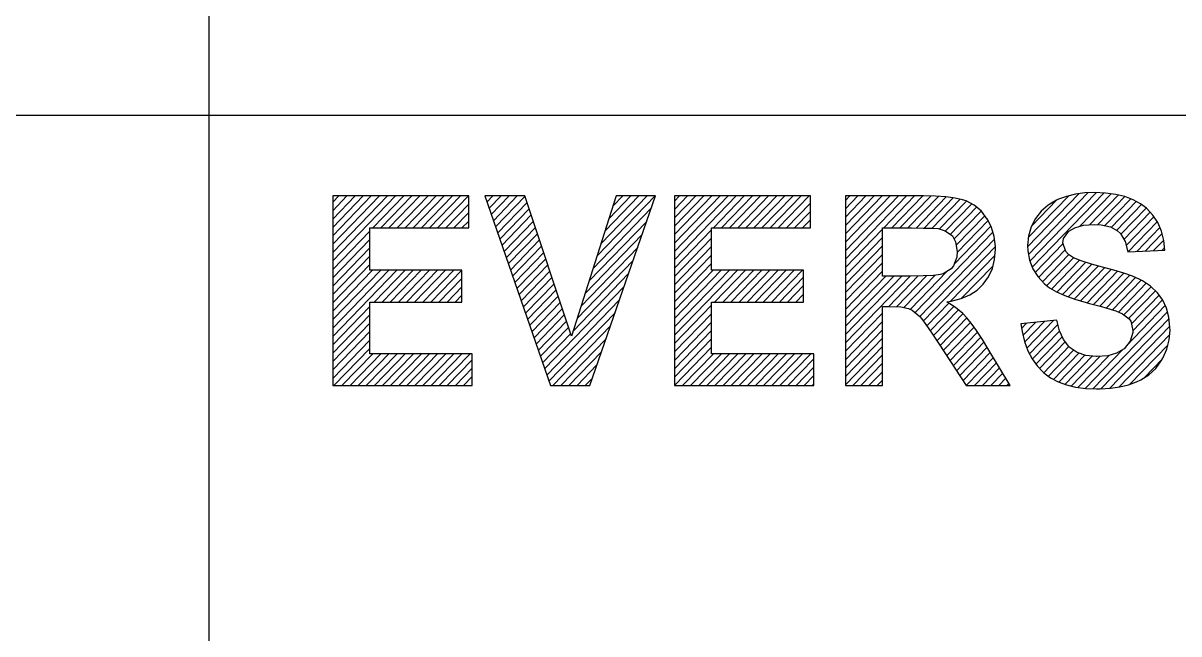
# Model space of a CAD drawing. Header units: millimetres. Extents: x 150000 to 150841, y 150000 to 150594.
# Drawn here: x 150727.38 to 150750.86, y 150076.73 to 150089.14 of the extents above; entities that cross this region are included whole.
import ezdxf

# ---------------------------------------------------------------- set-up
doc = ezdxf.new("R2010")
doc.units = ezdxf.units.MM
doc.linetypes.add('XKITLINE00', pattern=[0])

msp = doc.modelspace()

# ---------------------------------------------------------------- linework, layer by layer
at = {"color": 7, "linetype": 'XKITLINE00'}
for p, q in [((150731.158, 150053.65), (150731.158, 150120.872)), ((150822.962, 150087.261), (150703.906, 150087.261))]:
    msp.add_line(p, q, dxfattribs=at)
at = {"color": 1, "linetype": 'XKITLINE00'}
for p, q in [((150733.665, 150085.499), (150733.791, 150085.629)), ((150733.665, 150085.329), (150733.955, 150085.629)), ((150733.665, 150085.158), (150734.12, 150085.629)), ((150733.665, 150084.988), (150734.285, 150085.629)), ((150733.665, 150084.818), (150734.45, 150085.629)), ((150733.665, 150084.648), (150734.614, 150085.629)), ((150733.665, 150084.477), (150734.779, 150085.629)), ((150733.665, 150084.307), (150734.944, 150085.629)), ((150736.428, 150085.629), (150733.665, 150085.629)), ((150733.665, 150085.629), (150733.665, 150081.776)), ((150734.479, 150084.978), (150735.109, 150085.629)), ((150734.644, 150084.978), (150735.273, 150085.629)), ((150734.809, 150084.978), (150735.438, 150085.629)), ((150734.974, 150084.978), (150735.603, 150085.629)), ((150735.138, 150084.978), (150735.768, 150085.629)), ((150735.303, 150084.978), (150735.932, 150085.629)), ((150735.468, 150084.978), (150736.097, 150085.629)), ((150735.633, 150084.978), (150736.262, 150085.629)), ((150735.797, 150084.978), (150736.427, 150085.629)), ((150736.428, 150084.978), (150736.428, 150085.629)), ((150736.755, 150085.628), (150736.756, 150085.629)), ((150737.572, 150085.629), (150736.755, 150085.629)), ((150736.755, 150085.629), (150738.087, 150081.776)), ((150736.799, 150085.503), (150736.921, 150085.629)), ((150736.842, 150085.377), (150737.086, 150085.629)), ((150736.886, 150085.252), (150737.25, 150085.629)), ((150736.929, 150085.126), (150737.415, 150085.629)), ((150736.972, 150085.001), (150737.574, 150085.623)), ((150737.016, 150084.875), (150737.616, 150085.496)), ((150738.515, 150082.777), (150737.572, 150085.629)), ((150739.426, 150085.629), (150738.515, 150082.777)), ((150738.89, 150081.776), (150740.225, 150085.629)), ((150739.036, 150084.409), (150740.216, 150085.629)), ((150739.117, 150084.664), (150740.051, 150085.629)), ((150739.199, 150084.918), (150739.886, 150085.629)), ((150739.28, 150085.172), (150739.722, 150085.629)), ((150739.361, 150085.426), (150739.557, 150085.629)), ((150740.225, 150085.629), (150739.426, 150085.629)), ((150740.608, 150085.523), (150740.71, 150085.629)), ((150740.608, 150085.353), (150740.875, 150085.629)), ((150740.608, 150085.183), (150741.04, 150085.629)), ((150740.608, 150085.012), (150741.204, 150085.629)), ((150740.608, 150084.842), (150741.369, 150085.629)), ((150740.608, 150084.672), (150741.534, 150085.629)), ((150740.608, 150084.501), (150741.699, 150085.629)), ((150740.608, 150084.331), (150741.863, 150085.629)), ((150743.371, 150085.629), (150740.608, 150085.629)), ((150740.608, 150085.629), (150740.608, 150081.776)), ((150741.399, 150084.978), (150742.028, 150085.629)), ((150741.564, 150084.978), (150742.193, 150085.629)), ((150741.728, 150084.978), (150742.358, 150085.629)), ((150741.893, 150084.978), (150742.522, 150085.629)), ((150742.058, 150084.978), (150742.687, 150085.629)), ((150742.223, 150084.978), (150742.852, 150085.629)), ((150742.387, 150084.978), (150743.017, 150085.629)), ((150742.552, 150084.978), (150743.181, 150085.629)), ((150742.717, 150084.978), (150743.346, 150085.629)), ((150743.371, 150084.978), (150743.371, 150085.629)), ((150744.082, 150085.538), (150744.17, 150085.629)), ((150744.082, 150085.367), (150744.335, 150085.629)), ((150744.082, 150085.197), (150744.499, 150085.629)), ((150744.082, 150085.027), (150744.664, 150085.629)), ((150744.082, 150084.856), (150744.829, 150085.629)), ((150744.082, 150084.686), (150744.994, 150085.629)), ((150744.082, 150084.516), (150745.158, 150085.629)), ((150744.082, 150084.345), (150745.323, 150085.629)), ((150745.666, 150085.629), (150744.082, 150085.629)), ((150744.082, 150085.629), (150744.082, 150081.776)), ((150744.859, 150084.978), (150745.488, 150085.629)), ((150745.023, 150084.978), (150745.653, 150085.629)), ((150745.188, 150084.978), (150745.815, 150085.626)), ((150745.353, 150084.978), (150745.974, 150085.62)), ((150745.517, 150084.977), (150746.128, 150085.61)), ((150745.911, 150085.624), (150745.666, 150085.629)), ((150745.68, 150084.976), (150746.274, 150085.59)), ((150745.841, 150084.972), (150746.411, 150085.562)), ((150746.125, 150085.61), (150745.911, 150085.624)), ((150745.991, 150084.957), (150746.54, 150085.524)), ((150746.309, 150085.585), (150746.125, 150085.61)), ((150746.461, 150085.55), (150746.309, 150085.585)), ((150746.534, 150085.527), (150746.461, 150085.55)), ((150746.7, 150085.439), (150746.534, 150085.527)), ((150747.784, 150084.596), (150748.826, 150085.673)), ((150747.798, 150084.781), (150748.621, 150085.632)), ((150747.8, 150084.442), (150749.007, 150085.69)), ((150747.83, 150084.303), (150749.175, 150085.693)), ((150747.867, 150085.023), (150748.37, 150085.543)), ((150747.877, 150084.181), (150749.334, 150085.688)), ((150748.372, 150085.544), (150748.202, 150085.443)), ((150748.41, 150085.56), (150748.372, 150085.544)), ((150748.574, 150085.62), (150748.41, 150085.56)), ((150748.754, 150085.664), (150748.574, 150085.62)), ((150748.949, 150085.689), (150748.754, 150085.664)), ((150748.845, 150085.012), (150749.483, 150085.671)), ((150749.141, 150085.695), (150748.949, 150085.689)), ((150749.04, 150085.043), (150749.625, 150085.647)), ((150749.367, 150085.686), (150749.141, 150085.695)), ((150749.208, 150085.046), (150749.758, 150085.615)), ((150749.353, 150085.026), (150749.879, 150085.57)), ((150749.574, 150085.66), (150749.367, 150085.686)), ((150749.485, 150084.992), (150749.992, 150085.516)), ((150749.76, 150085.614), (150749.574, 150085.66)), ((150749.928, 150085.552), (150749.76, 150085.614)), ((150750.076, 150085.47), (150749.928, 150085.552)), ((150735.962, 150084.978), (150736.428, 150085.459)), ((150736.127, 150084.978), (150736.428, 150085.289)), ((150737.059, 150084.75), (150737.658, 150085.369)), ((150738.955, 150084.155), (150740.138, 150085.378)), ((150742.882, 150084.978), (150743.371, 150085.484)), ((150743.046, 150084.978), (150743.371, 150085.313)), ((150746.117, 150084.917), (150746.649, 150085.466)), ((150746.213, 150084.846), (150746.748, 150085.398)), ((150746.289, 150084.754), (150746.838, 150085.322)), ((150746.844, 150085.317), (150746.7, 150085.439)), ((150746.964, 150085.158), (150746.844, 150085.317)), ((150748.058, 150085.319), (150747.945, 150085.172)), ((150748.202, 150085.443), (150748.058, 150085.319)), ((150749.593, 150084.933), (150750.097, 150085.454)), ((150749.677, 150084.85), (150750.192, 150085.382)), ((150749.739, 150084.744), (150750.274, 150085.297)), ((150750.2, 150085.377), (150750.076, 150085.47)), ((150750.327, 150085.24), (150750.2, 150085.377)), ((150736.292, 150084.978), (150736.428, 150085.119)), ((150737.103, 150084.624), (150737.7, 150085.242)), ((150737.146, 150084.499), (150737.742, 150085.115)), ((150738.874, 150083.901), (150740.046, 150085.112)), ((150743.211, 150084.978), (150743.371, 150085.143)), ((150746.333, 150084.629), (150746.912, 150085.227)), ((150746.353, 150084.479), (150746.98, 150085.127)), ((150746.966, 150085.156), (150746.964, 150085.158)), ((150747.052, 150084.984), (150746.966, 150085.156)), ((150747.945, 150085.172), (150747.855, 150084.999)), ((150748.744, 150084.982), (150748.921, 150085.034)), ((150748.921, 150085.034), (150749.133, 150085.05)), ((150749.133, 150085.05), (150749.281, 150085.042)), ((150749.281, 150085.042), (150749.469, 150085.001)), ((150749.784, 150084.62), (150750.35, 150085.205)), ((150749.826, 150084.493), (150750.417, 150085.104)), ((150750.429, 150085.086), (150750.327, 150085.24)), ((150750.503, 150084.914), (150750.429, 150085.086)), ((150733.665, 150084.137), (150734.418, 150084.915)), ((150734.418, 150084.123), (150734.418, 150084.978)), ((150734.418, 150084.978), (150736.428, 150084.978)), ((150737.189, 150084.373), (150737.784, 150084.988)), ((150737.233, 150084.248), (150737.826, 150084.861)), ((150738.793, 150083.646), (150739.954, 150084.847)), ((150740.608, 150084.161), (150741.361, 150084.939)), ((150741.361, 150084.123), (150741.361, 150084.978)), ((150741.361, 150084.978), (150743.371, 150084.978)), ((150744.082, 150084.175), (150744.835, 150084.953)), ((150744.835, 150083.999), (150744.835, 150084.978)), ((150744.835, 150084.978), (150745.422, 150084.978)), ((150745.422, 150084.978), (150745.662, 150084.976)), ((150745.5, 150083.257), (150747.08, 150084.89)), ((150745.662, 150084.976), (150745.861, 150084.972)), ((150745.861, 150084.972), (150745.969, 150084.964)), ((150745.969, 150084.964), (150746.109, 150084.922)), ((150746.109, 150084.922), (150746.255, 150084.815)), ((150746.255, 150084.815), (150746.321, 150084.699)), ((150746.29, 150084.244), (150747.036, 150085.015)), ((150747.106, 150084.801), (150747.052, 150084.984)), ((150747.128, 150084.6), (150747.106, 150084.801)), ((150747.801, 150084.813), (150747.783, 150084.619)), ((150747.855, 150084.999), (150747.801, 150084.813)), ((150748.514, 150084.761), (150748.62, 150084.912)), ((150748.62, 150084.912), (150748.744, 150084.982)), ((150749.469, 150085.001), (150749.612, 150084.922)), ((150749.612, 150084.922), (150749.67, 150084.863)), ((150749.67, 150084.863), (150749.762, 150084.704)), ((150749.999, 150084.501), (150750.471, 150084.989)), ((150750.171, 150084.509), (150750.516, 150084.865)), ((150750.551, 150084.724), (150750.503, 150084.914)), ((150733.665, 150083.966), (150734.418, 150084.745)), ((150733.665, 150083.796), (150734.418, 150084.574)), ((150737.276, 150084.122), (150737.868, 150084.734)), ((150737.319, 150083.997), (150737.91, 150084.607)), ((150738.711, 150083.392), (150739.862, 150084.582)), ((150740.608, 150083.99), (150741.361, 150084.769)), ((150740.608, 150083.82), (150741.361, 150084.599)), ((150744.082, 150084.005), (150744.835, 150084.783)), ((150744.082, 150083.834), (150744.835, 150084.613)), ((150745.592, 150083.181), (150747.111, 150084.752)), ((150745.666, 150083.088), (150747.128, 150084.599)), ((150746.321, 150084.699), (150746.355, 150084.499)), ((150747.13, 150084.549), (150747.128, 150084.6)), ((150747.783, 150084.619), (150747.787, 150084.512)), ((150747.938, 150084.074), (150748.506, 150084.661)), ((150748.502, 150084.673), (150748.514, 150084.761)), ((150748.558, 150084.497), (150748.502, 150084.673)), ((150749.762, 150084.704), (150749.818, 150084.493)), ((150750.344, 150084.518), (150750.55, 150084.73)), ((150750.516, 150084.526), (150750.565, 150084.575)), ((150750.569, 150084.528), (150750.551, 150084.724)), ((150733.665, 150083.626), (150734.418, 150084.404)), ((150737.363, 150083.871), (150737.952, 150084.48)), ((150737.406, 150083.746), (150737.994, 150084.353)), ((150740.608, 150083.65), (150741.361, 150084.428)), ((150744.082, 150083.664), (150744.835, 150084.442)), ((150746.219, 150083.49), (150747.12, 150084.42)), ((150746.345, 150084.383), (150746.277, 150084.21)), ((150746.355, 150084.499), (150746.345, 150084.383)), ((150747.068, 150084.152), (150747.114, 150084.34)), ((150747.114, 150084.34), (150747.13, 150084.549)), ((150747.787, 150084.512), (150747.821, 150084.326)), ((150747.821, 150084.326), (150747.889, 150084.15)), ((150748.006, 150083.974), (150748.546, 150084.533)), ((150748.086, 150083.886), (150748.618, 150084.436)), ((150748.173, 150083.806), (150748.719, 150084.371)), ((150748.271, 150083.737), (150748.836, 150084.321)), ((150748.614, 150084.439), (150748.558, 150084.497)), ((150748.714, 150084.373), (150748.614, 150084.439)), ((150748.869, 150084.307), (150748.714, 150084.373)), ((150749.818, 150084.493), (150750.569, 150084.528)), ((150733.665, 150083.455), (150734.418, 150084.234)), ((150733.665, 150083.285), (150734.476, 150084.123)), ((150733.665, 150083.115), (150734.641, 150084.123)), ((150733.665, 150082.944), (150734.806, 150084.123)), ((150733.665, 150082.774), (150734.97, 150084.123)), ((150736.288, 150084.123), (150734.418, 150084.123)), ((150734.506, 150083.473), (150735.135, 150084.123)), ((150734.671, 150083.473), (150735.3, 150084.123)), ((150734.836, 150083.473), (150735.465, 150084.123)), ((150735, 150083.473), (150735.629, 150084.123)), ((150735.165, 150083.473), (150735.794, 150084.123)), ((150735.33, 150083.473), (150735.959, 150084.123)), ((150735.495, 150083.473), (150736.124, 150084.123)), ((150735.659, 150083.473), (150736.288, 150084.123)), ((150736.288, 150083.473), (150736.288, 150084.123)), ((150737.45, 150083.62), (150738.036, 150084.226)), ((150737.493, 150083.495), (150738.078, 150084.1)), ((150738.63, 150083.138), (150739.77, 150084.317)), ((150740.608, 150083.48), (150741.361, 150084.258)), ((150740.608, 150083.309), (150741.396, 150084.123)), ((150740.608, 150083.139), (150741.56, 150084.123)), ((150740.608, 150082.969), (150741.725, 150084.123)), ((150740.608, 150082.798), (150741.89, 150084.123)), ((150743.231, 150084.123), (150741.361, 150084.123)), ((150741.425, 150083.473), (150742.055, 150084.123)), ((150741.59, 150083.473), (150742.219, 150084.123)), ((150741.755, 150083.473), (150742.384, 150084.123)), ((150741.92, 150083.473), (150742.549, 150084.123)), ((150742.084, 150083.473), (150742.714, 150084.123)), ((150742.249, 150083.473), (150742.878, 150084.123)), ((150742.414, 150083.473), (150743.043, 150084.123)), ((150742.579, 150083.473), (150743.208, 150084.123)), ((150743.231, 150083.473), (150743.231, 150084.123)), ((150744.082, 150083.494), (150744.835, 150084.272)), ((150744.082, 150083.323), (150744.835, 150084.102)), ((150745.402, 150083.325), (150746.149, 150084.098)), ((150746.229, 150084.148), (150746.067, 150084.047)), ((150746.277, 150084.21), (150746.229, 150084.148)), ((150746.442, 150083.549), (150747.082, 150084.211)), ((150746.99, 150083.983), (150747.068, 150084.152)), ((150747.889, 150084.15), (150747.991, 150083.991)), ((150748.376, 150083.676), (150748.96, 150084.279)), ((150748.492, 150083.624), (150749.086, 150084.239)), ((150748.61, 150083.577), (150749.217, 150084.204)), ((150748.732, 150083.532), (150749.348, 150084.169)), ((150748.86, 150083.495), (150749.479, 150084.134)), ((150749.079, 150084.241), (150748.869, 150084.307)), ((150748.99, 150083.458), (150749.609, 150084.098)), ((150749.305, 150084.181), (150749.079, 150084.241)), ((150749.536, 150084.119), (150749.305, 150084.181)), ((150749.74, 150084.059), (150749.536, 150084.119)), ((150735.824, 150083.473), (150736.288, 150083.952)), ((150737.536, 150083.37), (150738.12, 150083.973)), ((150738.549, 150082.884), (150739.678, 150084.051)), ((150742.743, 150083.473), (150743.231, 150083.977)), ((150744.082, 150083.153), (150744.9, 150083.999)), ((150744.082, 150082.983), (150745.065, 150083.999)), ((150744.082, 150082.812), (150745.23, 150083.999)), ((150744.082, 150082.642), (150745.395, 150083.999)), ((150745.39, 150083.999), (150744.835, 150083.999)), ((150744.964, 150083.384), (150745.562, 150084.002)), ((150745.123, 150083.378), (150745.731, 150084.007)), ((150745.272, 150083.361), (150745.907, 150084.018)), ((150745.664, 150084.004), (150745.39, 150083.999)), ((150745.873, 150084.014), (150745.664, 150084.004)), ((150746.017, 150084.032), (150745.873, 150084.014)), ((150746.067, 150084.047), (150746.017, 150084.032)), ((150746.882, 150083.834), (150746.99, 150083.983)), ((150747.991, 150083.991), (150748.124, 150083.845)), ((150749.122, 150083.425), (150749.737, 150084.06)), ((150749.253, 150083.39), (150749.86, 150084.017)), ((150749.383, 150083.353), (150749.978, 150083.969)), ((150749.511, 150083.316), (150750.093, 150083.917)), ((150749.632, 150083.27), (150750.195, 150083.853)), ((150749.914, 150083.997), (150749.74, 150084.059)), ((150750.06, 150083.933), (150749.914, 150083.997)), ((150750.118, 150083.904), (150750.06, 150083.933)), ((150750.282, 150083.795), (150750.118, 150083.904)), ((150735.989, 150083.473), (150736.288, 150083.782)), ((150737.58, 150083.244), (150738.162, 150083.846)), ((150737.623, 150083.119), (150738.204, 150083.719)), ((150737.97, 150082.115), (150739.587, 150083.786)), ((150742.908, 150083.473), (150743.231, 150083.806)), ((150743.073, 150083.473), (150743.231, 150083.636)), ((150746.433, 150083.545), (150746.608, 150083.619)), ((150746.608, 150083.619), (150746.758, 150083.714)), ((150746.758, 150083.714), (150746.882, 150083.834)), ((150748.124, 150083.845), (150748.226, 150083.764)), ((150748.226, 150083.764), (150748.368, 150083.679)), ((150748.368, 150083.679), (150748.54, 150083.603)), ((150749.74, 150083.212), (150750.293, 150083.784)), ((150749.835, 150083.14), (150750.379, 150083.702)), ((150750.419, 150083.663), (150750.282, 150083.795)), ((150750.529, 150083.512), (150750.419, 150083.663)), ((150733.665, 150082.604), (150734.418, 150083.382)), ((150734.418, 150082.424), (150734.418, 150083.473)), ((150734.418, 150083.473), (150736.288, 150083.473)), ((150736.154, 150083.473), (150736.288, 150083.612)), ((150737.666, 150082.993), (150738.246, 150083.592)), ((150737.71, 150082.868), (150738.288, 150083.465)), ((150738.014, 150081.989), (150739.495, 150083.521)), ((150740.608, 150082.628), (150741.361, 150083.406)), ((150741.361, 150082.424), (150741.361, 150083.473)), ((150741.361, 150083.473), (150743.231, 150083.473)), ((150744.835, 150081.776), (150744.835, 150083.384)), ((150744.835, 150083.384), (150744.986, 150083.384)), ((150744.986, 150083.384), (150745.21, 150083.374)), ((150745.737, 150082.991), (150746.183, 150083.452)), ((150745.805, 150082.891), (150746.282, 150083.384)), ((150746.145, 150083.477), (150746.231, 150083.491)), ((150746.317, 150083.361), (150746.145, 150083.477)), ((150746.231, 150083.491), (150746.433, 150083.545)), ((150748.54, 150083.603), (150748.742, 150083.529)), ((150748.742, 150083.529), (150748.973, 150083.463)), ((150748.973, 150083.463), (150749.041, 150083.446)), ((150749.041, 150083.446), (150749.283, 150083.382)), ((150749.283, 150083.382), (150749.463, 150083.33)), ((150749.785, 150082.578), (150750.581, 150083.4)), ((150749.892, 150083.028), (150750.456, 150083.612)), ((150749.924, 150082.891), (150750.527, 150083.515)), ((150750.605, 150083.349), (150750.529, 150083.512)), ((150733.665, 150082.433), (150734.418, 150083.212)), ((150737.753, 150082.742), (150738.329, 150083.338)), ((150737.797, 150082.617), (150738.371, 150083.211)), ((150738.057, 150081.864), (150739.403, 150083.255)), ((150740.608, 150082.458), (150741.361, 150083.236)), ((150744.082, 150082.472), (150744.835, 150083.25)), ((150745.21, 150083.374), (150745.366, 150083.343)), ((150745.366, 150083.343), (150745.438, 150083.308)), ((150745.438, 150083.308), (150745.592, 150083.182)), ((150745.592, 150083.182), (150745.628, 150083.14)), ((150745.872, 150082.79), (150746.377, 150083.312)), ((150745.939, 150082.688), (150746.468, 150083.236)), ((150746.005, 150082.587), (150746.551, 150083.152)), ((150746.465, 150083.24), (150746.317, 150083.361)), ((150746.55, 150083.153), (150746.465, 150083.24)), ((150746.638, 150083.043), (150746.55, 150083.153)), ((150749.111, 150081.71), (150750.625, 150083.275)), ((150749.463, 150083.33), (150749.576, 150083.295)), ((150749.576, 150083.295), (150749.712, 150083.233)), ((150749.712, 150083.233), (150749.848, 150083.13)), ((150750.655, 150083.163), (150750.605, 150083.349)), ((150750.675, 150082.955), (150750.655, 150083.163)), ((150733.665, 150082.263), (150734.418, 150083.042)), ((150737.84, 150082.491), (150738.413, 150083.084)), ((150737.883, 150082.366), (150738.455, 150082.957)), ((150738.136, 150081.776), (150739.311, 150082.99)), ((150740.608, 150082.287), (150741.361, 150083.066)), ((150744.082, 150082.301), (150744.835, 150083.08)), ((150744.082, 150082.131), (150744.835, 150082.91)), ((150745.628, 150083.14), (150745.717, 150083.019)), ((150745.717, 150083.019), (150745.837, 150082.843)), ((150746.071, 150082.485), (150746.626, 150083.058)), ((150746.137, 150082.383), (150746.697, 150082.962)), ((150746.744, 150082.897), (150746.638, 150083.043)), ((150748.38, 150083.103), (150747.647, 150083.029)), ((150747.647, 150083.029), (150747.671, 150082.872)), ((150747.661, 150082.936), (150747.762, 150083.041)), ((150747.689, 150082.795), (150747.945, 150083.059)), ((150747.722, 150082.659), (150748.127, 150083.078)), ((150747.768, 150082.535), (150748.31, 150083.096)), ((150747.82, 150082.419), (150748.4, 150083.019)), ((150748.432, 150082.888), (150748.38, 150083.103)), ((150749.274, 150081.709), (150750.657, 150083.138)), ((150749.449, 150081.719), (150750.672, 150082.983)), ((150749.848, 150083.13), (150749.878, 150083.085)), ((150749.878, 150083.085), (150749.924, 150082.895)), ((150750.677, 150082.899), (150750.675, 150082.955)), ((150733.665, 150082.093), (150734.418, 150082.871)), ((150733.665, 150081.922), (150734.418, 150082.701)), ((150737.927, 150082.24), (150738.497, 150082.83)), ((150738.301, 150081.776), (150739.219, 150082.725)), ((150740.608, 150082.117), (150741.361, 150082.895)), ((150740.608, 150081.947), (150741.361, 150082.725)), ((150744.082, 150081.961), (150744.835, 150082.739)), ((150745.837, 150082.843), (150745.987, 150082.614)), ((150746.204, 150082.281), (150746.766, 150082.863)), ((150746.27, 150082.179), (150746.833, 150082.761)), ((150746.864, 150082.713), (150746.744, 150082.897)), ((150746.976, 150082.527), (150746.864, 150082.713)), ((150747.671, 150082.872), (150747.719, 150082.668)), ((150747.879, 150082.31), (150748.434, 150082.884)), ((150747.949, 150082.212), (150748.486, 150082.767)), ((150748.512, 150082.711), (150748.432, 150082.888)), ((150748.618, 150082.573), (150748.512, 150082.711)), ((150749.64, 150081.746), (150750.67, 150082.811)), ((150749.868, 150082.678), (150749.742, 150082.525)), ((150749.922, 150082.851), (150749.868, 150082.678)), ((150749.924, 150082.895), (150749.922, 150082.851)), ((150750.613, 150082.515), (150750.661, 150082.703)), ((150750.661, 150082.703), (150750.677, 150082.899)), ((150733.688, 150081.776), (150734.418, 150082.531)), ((150738.466, 150081.776), (150739.127, 150082.46)), ((150740.608, 150081.776), (150741.361, 150082.555)), ((150744.082, 150081.791), (150744.835, 150082.569)), ((150745.987, 150082.614), (150746.532, 150081.776)), ((150746.336, 150082.077), (150746.897, 150082.658)), ((150746.402, 150081.976), (150746.961, 150082.553)), ((150746.469, 150081.874), (150747.024, 150082.448)), ((150747.431, 150081.776), (150746.976, 150082.527)), ((150747.719, 150082.668), (150747.787, 150082.484)), ((150747.787, 150082.484), (150747.873, 150082.319)), ((150748.027, 150082.122), (150748.549, 150082.662)), ((150748.11, 150082.037), (150748.623, 150082.568)), ((150748.205, 150081.966), (150748.719, 150082.496)), ((150748.648, 150082.544), (150748.618, 150082.573)), ((150748.793, 150082.447), (150748.648, 150082.544)), ((150748.969, 150082.387), (150748.793, 150082.447)), ((150748.953, 150081.717), (150749.719, 150082.509)), ((150749.732, 150082.517), (150749.59, 150082.432)), ((150749.742, 150082.525), (150749.732, 150082.517)), ((150749.854, 150081.797), (150750.636, 150082.606)), ((150750.533, 150082.335), (150750.613, 150082.515)), ((150733.853, 150081.776), (150734.48, 150082.424)), ((150734.017, 150081.776), (150734.645, 150082.424)), ((150734.182, 150081.776), (150734.809, 150082.424)), ((150734.347, 150081.776), (150734.974, 150082.424)), ((150736.5, 150082.424), (150734.418, 150082.424)), ((150734.512, 150081.776), (150735.139, 150082.424)), ((150734.676, 150081.776), (150735.304, 150082.424)), ((150734.841, 150081.776), (150735.468, 150082.424)), ((150735.006, 150081.776), (150735.633, 150082.424)), ((150735.171, 150081.776), (150735.798, 150082.424)), ((150735.335, 150081.776), (150735.963, 150082.424)), ((150735.5, 150081.776), (150736.127, 150082.424)), ((150735.665, 150081.776), (150736.292, 150082.424)), ((150735.83, 150081.776), (150736.457, 150082.424)), ((150735.994, 150081.776), (150736.5, 150082.298)), ((150736.5, 150081.776), (150736.5, 150082.424)), ((150740.772, 150081.776), (150741.399, 150082.424)), ((150740.937, 150081.776), (150741.564, 150082.424)), ((150741.102, 150081.776), (150741.729, 150082.424)), ((150741.266, 150081.776), (150741.894, 150082.424)), ((150743.442, 150082.424), (150741.361, 150082.424)), ((150741.431, 150081.776), (150742.058, 150082.424)), ((150741.596, 150081.776), (150742.223, 150082.424)), ((150741.761, 150081.776), (150742.388, 150082.424)), ((150741.925, 150081.776), (150742.553, 150082.424)), ((150742.09, 150081.776), (150742.717, 150082.424)), ((150742.255, 150081.776), (150742.882, 150082.424)), ((150742.42, 150081.776), (150743.047, 150082.424)), ((150742.584, 150081.776), (150743.212, 150082.424)), ((150742.749, 150081.776), (150743.376, 150082.424)), ((150742.914, 150081.776), (150743.442, 150082.322)), ((150743.442, 150081.776), (150743.442, 150082.424)), ((150744.232, 150081.776), (150744.835, 150082.399)), ((150744.397, 150081.776), (150744.835, 150082.228)), ((150746.538, 150081.776), (150747.087, 150082.343)), ((150746.703, 150081.776), (150747.151, 150082.238)), ((150747.873, 150082.319), (150747.977, 150082.174)), ((150748.308, 150081.902), (150748.825, 150082.436)), ((150748.418, 150081.846), (150748.949, 150082.394)), ((150748.539, 150081.8), (150749.093, 150082.373)), ((150748.669, 150081.764), (150749.254, 150082.369)), ((150748.807, 150081.736), (150749.438, 150082.388)), ((150749.173, 150082.364), (150748.969, 150082.387)), ((150749.193, 150082.364), (150749.173, 150082.364)), ((150749.411, 150082.381), (150749.193, 150082.364)), ((150749.59, 150082.432), (150749.411, 150082.381)), ((150750.152, 150081.935), (150750.524, 150082.319)), ((150750.385, 150082.124), (150750.499, 150082.277)), ((150750.499, 150082.277), (150750.533, 150082.335)), ((150736.159, 150081.776), (150736.5, 150082.127)), ((150738.63, 150081.776), (150739.035, 150082.194)), ((150743.079, 150081.776), (150743.442, 150082.152)), ((150743.243, 150081.776), (150743.442, 150081.981)), ((150744.561, 150081.776), (150744.835, 150082.058)), ((150746.868, 150081.776), (150747.214, 150082.134)), ((150747.033, 150081.776), (150747.278, 150082.029)), ((150747.977, 150082.174), (150748.1, 150082.046)), ((150748.1, 150082.046), (150748.116, 150082.032)), ((150748.116, 150082.032), (150748.25, 150081.932)), ((150750.084, 150081.891), (150750.246, 150081.994)), ((150750.246, 150081.994), (150750.385, 150082.124)), ((150733.665, 150081.776), (150736.5, 150081.776)), ((150736.324, 150081.776), (150736.5, 150081.957)), ((150736.489, 150081.776), (150736.5, 150081.787)), ((150738.087, 150081.776), (150738.89, 150081.776)), ((150738.795, 150081.776), (150738.944, 150081.929)), ((150740.608, 150081.776), (150743.442, 150081.776)), ((150743.408, 150081.776), (150743.442, 150081.811)), ((150744.082, 150081.776), (150744.835, 150081.776)), ((150744.726, 150081.776), (150744.835, 150081.888)), ((150746.532, 150081.776), (150747.431, 150081.776)), ((150747.197, 150081.776), (150747.341, 150081.924)), ((150747.362, 150081.776), (150747.405, 150081.819)), ((150748.25, 150081.932), (150748.402, 150081.852)), ((150748.402, 150081.852), (150748.572, 150081.788)), ((150748.572, 150081.788), (150748.759, 150081.742)), ((150748.759, 150081.742), (150748.963, 150081.716)), ((150749.467, 150081.72), (150749.66, 150081.749)), ((150749.66, 150081.749), (150749.836, 150081.79)), ((150749.836, 150081.79), (150749.996, 150081.85)), ((150749.996, 150081.85), (150750.084, 150081.891)), ((150748.963, 150081.716), (150749.185, 150081.707)), ((150749.185, 150081.707), (150749.255, 150081.707)), ((150749.255, 150081.707), (150749.467, 150081.72))]:
    msp.add_line(p, q, dxfattribs=at)

doc.saveas('drawing.dxf')
